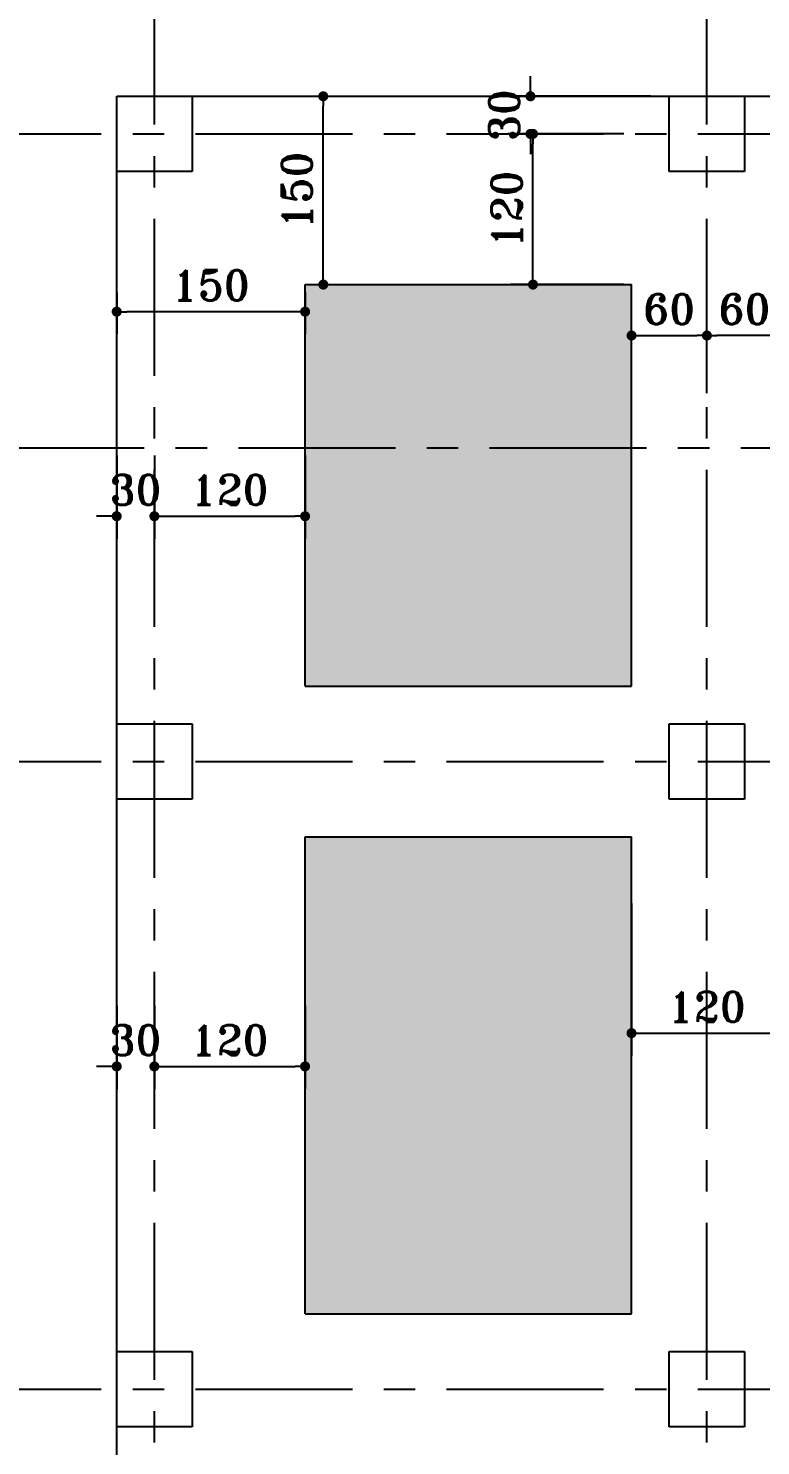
# Model space of a CAD drawing. Header units: inches. Extents: x 460503 to 460688, y 47570 to 48852.
# Drawn here: x 460520.24 to 460526.07, y 48754.14 to 48765.43 of the extents above; entities that cross this region are included whole.
import ezdxf

# ---------------------------------------------------------------- set-up
doc = ezdxf.new("R2010")
doc.units = ezdxf.units.IN
doc.header["$MEASUREMENT"] = 0
doc.linetypes.add('CENTER', pattern=[2, 1.25, -0.25, 0.25, -0.25])
for name, color, linetype in [('3G', 3, 'Continuous'), ('AXE', 1, 'CENTER'), ('DIM', 8, 'Continuous'), ('PY', 4, 'Continuous')]:
    doc.layers.add(name, color=color, linetype=linetype)
doc.styles.add('ROMANT', font='romant')
doc.dimstyles.new('Copy of 1-100', dxfattribs={"dimtxt": 0.24, "dimasz": 0.08, "dimexe": 0.18, "dimexo": 0.0625, "dimgap": 0.09, "dimtad": 1, "dimdec": 0, "dimlfac": 100, "dimdsep": 46, "dimtxsty": 'ROMANT', "dimblk": 'DOT', "dimcen": 0.09, "dimclrd": 1, "dimclre": 1, "dimclrt": 3, "dimadec": 0, "dimazin": 0, "dimtfac": 1, "dimtdec": 0, "dimtix": 1, "dimtofl": 0, "dimtmove": 2, "dimatfit": 3, "dimldrblk": 'DOT', "dimfxl": 1, "dimtolj": 1, "dimarcsym": 0})

# ---------------------------------------------------------------- blocks, each defined once
blk = doc.blocks.new('DOT')
at = {"layer": 'DIM', "color": 0, "linetype": 'ByBlock'}
blk.add_line((-0.5, 0), (-1, 0), dxfattribs=at)
at = {"layer": 'DIM', "color": 0, "linetype": 'ByBlock', "const_width": 0.5}
blk.add_lwpolyline([(-0.25, 0, 1), (0.25, 0, 1)], format="xyb", close=True, dxfattribs=at)
blk = doc.blocks.new('*D47')
at = {"color": 1, "lineweight": -2, "transparency": 16777216}
for p, q in [((460520.944, 48763.325), (460520.944, 48762.992)), ((460522.444, 48763.325), (460522.444, 48762.992)), ((460522.364, 48763.172), (460521.024, 48763.172))]:
    blk.add_line(p, q, dxfattribs=at)
at = {"layer": 'Defpoints', "color": 0, "transparency": 16777216}
for p in [(460520.944, 48763.388), (460522.444, 48763.388), (460520.944, 48763.172)]:
    blk.add_point(p, dxfattribs=at)
at = {"color": 1, "lineweight": -2, "transparency": 16777216, "xscale": 0.08, "yscale": 0.08, "zscale": 0.08, "rotation": 180}
blk.add_blockref('DOT', (460520.944, 48763.172), dxfattribs=at)
at = {"color": 1, "lineweight": -2, "transparency": 16777216, "xscale": 0.08, "yscale": 0.08, "zscale": 0.08}
blk.add_blockref('DOT', (460522.444, 48763.172), dxfattribs=at)
at = {"color": 3, "transparency": 16777216, "insert": (460521.694, 48763.382), "char_height": 0.24, "attachment_point": 5, "style": 'ROMANT'}
blk.add_mtext('\\A1;150', dxfattribs=at)
blk = doc.blocks.new('_Dot')
at = {"layer": 'DIM', "color": 0, "lineweight": -2}
blk.add_line((-0.5, 0), (-1, 0), dxfattribs=at)
at = {"layer": 'DIM', "color": 0, "const_width": 0.5}
blk.add_lwpolyline([(-0.25, 0, 1), (0.25, 0, 1)], format="xyb", close=True, dxfattribs=at)
blk = doc.blocks.new('*D48')
at = {"color": 1, "lineweight": -2, "transparency": 16777216}
for p, q in [((460520.944, 48762.025), (460520.944, 48761.362)), ((460521.244, 48762.025), (460521.244, 48761.362)), ((460520.864, 48761.542), (460520.784, 48761.542)), ((460521.324, 48761.542), (460521.404, 48761.542))]:
    blk.add_line(p, q, dxfattribs=at)
at = {"layer": 'Defpoints', "color": 0, "transparency": 16777216}
for p in [(460520.944, 48762.088), (460521.244, 48762.088), (460521.244, 48761.542)]:
    blk.add_point(p, dxfattribs=at)
at = {"color": 1, "lineweight": -2, "transparency": 16777216, "xscale": 0.08, "yscale": 0.08, "zscale": 0.08}
blk.add_blockref('DOT', (460520.944, 48761.542), dxfattribs=at)
at = {"color": 1, "lineweight": -2, "transparency": 16777216, "xscale": 0.08, "yscale": 0.08, "zscale": 0.08, "rotation": 180}
blk.add_blockref('DOT', (460521.244, 48761.542), dxfattribs=at)
at = {"color": 3, "transparency": 16777216, "insert": (460521.094, 48761.752), "char_height": 0.24, "attachment_point": 5, "style": 'ROMANT'}
blk.add_mtext('\\A1;30', dxfattribs=at)
blk = doc.blocks.new('*D49')
at = {"color": 1, "lineweight": -2, "transparency": 16777216}
for p, q in [((460521.244, 48762.025), (460521.244, 48761.362)), ((460522.444, 48762.025), (460522.444, 48761.362)), ((460521.324, 48761.542), (460522.364, 48761.542))]:
    blk.add_line(p, q, dxfattribs=at)
at = {"layer": 'Defpoints', "color": 0, "transparency": 16777216}
for p in [(460521.244, 48762.088), (460522.444, 48762.088), (460522.444, 48761.542)]:
    blk.add_point(p, dxfattribs=at)
at = {"color": 1, "lineweight": -2, "transparency": 16777216, "xscale": 0.08, "yscale": 0.08, "zscale": 0.08, "rotation": 180}
blk.add_blockref('DOT', (460521.244, 48761.542), dxfattribs=at)
at = {"color": 1, "lineweight": -2, "transparency": 16777216, "xscale": 0.08, "yscale": 0.08, "zscale": 0.08}
blk.add_blockref('DOT', (460522.444, 48761.542), dxfattribs=at)
at = {"color": 3, "transparency": 16777216, "insert": (460521.844, 48761.752), "char_height": 0.24, "attachment_point": 5, "style": 'ROMANT'}
blk.add_mtext('\\A1;120', dxfattribs=at)
blk = doc.blocks.new('*D51')
at = {"color": 1, "lineweight": -2, "transparency": 16777216}
for p, q in [((460520.944, 48757.642), (460520.944, 48756.979)), ((460521.244, 48757.642), (460521.244, 48756.979)), ((460520.864, 48757.159), (460520.784, 48757.159)), ((460521.324, 48757.159), (460521.404, 48757.159))]:
    blk.add_line(p, q, dxfattribs=at)
at = {"layer": 'Defpoints', "color": 0, "transparency": 16777216}
for p in [(460520.944, 48757.704), (460521.244, 48757.704), (460521.244, 48757.159)]:
    blk.add_point(p, dxfattribs=at)
at = {"color": 1, "lineweight": -2, "transparency": 16777216, "xscale": 0.08, "yscale": 0.08, "zscale": 0.08}
blk.add_blockref('DOT', (460520.944, 48757.159), dxfattribs=at)
at = {"color": 1, "lineweight": -2, "transparency": 16777216, "xscale": 0.08, "yscale": 0.08, "zscale": 0.08, "rotation": 180}
blk.add_blockref('DOT', (460521.244, 48757.159), dxfattribs=at)
at = {"color": 3, "transparency": 16777216, "insert": (460521.094, 48757.369), "char_height": 0.24, "attachment_point": 5, "style": 'ROMANT'}
blk.add_mtext('\\A1;30', dxfattribs=at)
blk = doc.blocks.new('*D52')
at = {"color": 1, "lineweight": -2, "transparency": 16777216}
for p, q in [((460521.244, 48757.642), (460521.244, 48756.979)), ((460522.444, 48757.642), (460522.444, 48756.979)), ((460521.324, 48757.159), (460522.364, 48757.159))]:
    blk.add_line(p, q, dxfattribs=at)
at = {"layer": 'Defpoints', "color": 0, "transparency": 16777216}
for p in [(460521.244, 48757.704), (460522.444, 48757.704), (460522.444, 48757.159)]:
    blk.add_point(p, dxfattribs=at)
at = {"color": 1, "lineweight": -2, "transparency": 16777216, "xscale": 0.08, "yscale": 0.08, "zscale": 0.08, "rotation": 180}
blk.add_blockref('DOT', (460521.244, 48757.159), dxfattribs=at)
at = {"color": 1, "lineweight": -2, "transparency": 16777216, "xscale": 0.08, "yscale": 0.08, "zscale": 0.08}
blk.add_blockref('DOT', (460522.444, 48757.159), dxfattribs=at)
at = {"color": 3, "transparency": 16777216, "insert": (460521.844, 48757.369), "char_height": 0.24, "attachment_point": 5, "style": 'ROMANT'}
blk.add_mtext('\\A1;120', dxfattribs=at)
blk = doc.blocks.new('*D62')
at = {"color": 1, "lineweight": -2, "transparency": 16777216}
for p, q in [((460522.507, 48764.888), (460522.769, 48764.888)), ((460522.589, 48763.468), (460522.589, 48764.808)), ((460522.507, 48763.388), (460522.769, 48763.388))]:
    blk.add_line(p, q, dxfattribs=at)
at = {"layer": 'Defpoints', "color": 0, "transparency": 16777216}
for p in [(460522.444, 48764.888), (460522.589, 48764.888), (460522.444, 48763.388)]:
    blk.add_point(p, dxfattribs=at)
at = {"color": 1, "lineweight": -2, "transparency": 16777216, "xscale": 0.08, "yscale": 0.08, "zscale": 0.08}
for p, rotation in [((460522.589, 48764.888), 90), ((460522.589, 48763.388), 270)]:
    blk.add_blockref('DOT', p, dxfattribs=dict(at, rotation=rotation))
at = {"color": 3, "transparency": 16777216, "insert": (460522.379, 48764.138), "char_height": 0.24, "attachment_point": 5, "rotation": 90, "style": 'ROMANT'}
blk.add_mtext('\\A1;150', dxfattribs=at)
blk = doc.blocks.new('*D63')
at = {"color": 1, "lineweight": -2, "transparency": 16777216}
for p, q in [((460524.982, 48764.588), (460524.079, 48764.588)), ((460524.259, 48763.468), (460524.259, 48764.508)), ((460524.982, 48763.388), (460524.079, 48763.388))]:
    blk.add_line(p, q, dxfattribs=at)
at = {"layer": 'Defpoints', "color": 0, "transparency": 16777216}
for p in [(460524.259, 48764.588), (460525.044, 48764.588), (460525.044, 48763.388)]:
    blk.add_point(p, dxfattribs=at)
at = {"color": 1, "lineweight": -2, "transparency": 16777216, "xscale": 0.08, "yscale": 0.08, "zscale": 0.08}
for p, rotation in [((460524.259, 48764.588), 90), ((460524.259, 48763.388), 270)]:
    blk.add_blockref('DOT', p, dxfattribs=dict(at, rotation=rotation))
at = {"color": 3, "transparency": 16777216, "insert": (460524.049, 48763.988), "char_height": 0.24, "attachment_point": 5, "rotation": 90, "style": 'ROMANT'}
blk.add_mtext('\\A1;120', dxfattribs=at)
blk = doc.blocks.new('*D64')
at = {"color": 1, "lineweight": -2, "transparency": 16777216}
for p, q in [((460524.239, 48764.968), (460524.239, 48765.048)), ((460525.197, 48764.888), (460524.059, 48764.888)), ((460524.919, 48764.588), (460524.059, 48764.588)), ((460524.239, 48764.508), (460524.239, 48764.428))]:
    blk.add_line(p, q, dxfattribs=at)
at = {"layer": 'Defpoints', "color": 0, "transparency": 16777216}
for p in [(460524.239, 48764.888), (460525.26, 48764.888), (460524.982, 48764.588)]:
    blk.add_point(p, dxfattribs=at)
at = {"color": 1, "lineweight": -2, "transparency": 16777216, "xscale": 0.08, "yscale": 0.08, "zscale": 0.08}
for p, rotation in [((460524.239, 48764.888), 270), ((460524.239, 48764.588), 90)]:
    blk.add_blockref('DOT', p, dxfattribs=dict(at, rotation=rotation))
at = {"color": 3, "transparency": 16777216, "insert": (460524.029, 48764.738), "char_height": 0.24, "attachment_point": 5, "rotation": 90, "style": 'ROMANT'}
blk.add_mtext('\\A1;30', dxfattribs=at)
blk = doc.blocks.new('*D103')
at = {"color": 1, "lineweight": -2, "transparency": 16777216}
for p, q in [((460525.044, 48762.524), (460525.044, 48763.162)), ((460525.644, 48762.524), (460525.644, 48763.162)), ((460525.124, 48762.982), (460525.564, 48762.982))]:
    blk.add_line(p, q, dxfattribs=at)
at = {"layer": 'Defpoints', "color": 0, "transparency": 16777216}
for p in [(460525.644, 48762.982), (460525.044, 48762.462), (460525.644, 48762.462)]:
    blk.add_point(p, dxfattribs=at)
at = {"color": 1, "lineweight": -2, "transparency": 16777216, "xscale": 0.08, "yscale": 0.08, "zscale": 0.08, "rotation": 180}
blk.add_blockref('DOT', (460525.044, 48762.982), dxfattribs=at)
at = {"color": 1, "lineweight": -2, "transparency": 16777216, "xscale": 0.08, "yscale": 0.08, "zscale": 0.08}
blk.add_blockref('DOT', (460525.644, 48762.982), dxfattribs=at)
at = {"color": 3, "transparency": 16777216, "insert": (460525.344, 48763.192), "char_height": 0.24, "attachment_point": 5, "style": 'ROMANT'}
blk.add_mtext('\\A1;60', dxfattribs=at)
blk = doc.blocks.new('*D104')
at = {"color": 1, "lineweight": -2, "transparency": 16777216}
for p, q in [((460525.644, 48762.524), (460525.644, 48763.162)), ((460526.244, 48762.524), (460526.244, 48763.162)), ((460526.164, 48762.982), (460525.724, 48762.982))]:
    blk.add_line(p, q, dxfattribs=at)
at = {"layer": 'Defpoints', "color": 0, "transparency": 16777216}
for p in [(460525.644, 48762.982), (460525.644, 48762.462), (460526.244, 48762.462)]:
    blk.add_point(p, dxfattribs=at)
at = {"color": 1, "lineweight": -2, "transparency": 16777216, "xscale": 0.08, "yscale": 0.08, "zscale": 0.08, "rotation": 180}
blk.add_blockref('DOT', (460525.644, 48762.982), dxfattribs=at)
at = {"color": 1, "lineweight": -2, "transparency": 16777216, "xscale": 0.08, "yscale": 0.08, "zscale": 0.08}
blk.add_blockref('DOT', (460526.244, 48762.982), dxfattribs=at)
at = {"color": 3, "transparency": 16777216, "insert": (460525.944, 48763.192), "char_height": 0.24, "attachment_point": 5, "style": 'ROMANT'}
blk.add_mtext('\\A1;60', dxfattribs=at)
blk = doc.blocks.new('*D105')
at = {"color": 1, "lineweight": -2, "transparency": 16777216}
for p, q in [((460525.044, 48758.458), (460525.044, 48757.244)), ((460526.244, 48758.458), (460526.244, 48757.244)), ((460525.124, 48757.424), (460526.164, 48757.424))]:
    blk.add_line(p, q, dxfattribs=at)
at = {"layer": 'Defpoints', "color": 0, "transparency": 16777216}
for p in [(460525.044, 48758.521), (460526.244, 48758.521), (460526.244, 48757.424)]:
    blk.add_point(p, dxfattribs=at)
at = {"color": 1, "lineweight": -2, "transparency": 16777216, "xscale": 0.08, "yscale": 0.08, "zscale": 0.08, "rotation": 180}
blk.add_blockref('DOT', (460525.044, 48757.424), dxfattribs=at)
at = {"color": 1, "lineweight": -2, "transparency": 16777216, "xscale": 0.08, "yscale": 0.08, "zscale": 0.08}
blk.add_blockref('DOT', (460526.244, 48757.424), dxfattribs=at)
at = {"color": 3, "transparency": 16777216, "insert": (460525.644, 48757.634), "char_height": 0.24, "attachment_point": 5, "style": 'ROMANT'}
blk.add_mtext('\\A1;120', dxfattribs=at)

msp = doc.modelspace()

# ---------------------------------------------------------------- hatches: boundary and pattern name
h = msp.add_hatch()
h.set_pattern_fill('AR-SAND', color=256, scale=0.25)
h.set_pattern_definition([(37.5, (0, -5.98463), (-0.01574833953, 0.48170594225), [0, -0.38, 0, -0.425, 0, -0.40625]), (7.5, (0, -5.98463), (0.4424441763, 0.7055365163), [0, -0.205, 0, -0.3425, 0, -0.13125]), (327.5, (-0.3075, -5.98463), (0.77853546544, 0.0014147634), [0, -0.125, 0, -0.45, 0, -0.5875]), (317.5, (-0.3075, -5.98463), (0.7515316511, 0.2194188912), [0, -0.0625, 0, -0.295, 0, -0.3375])])
h.paths.add_polyline_path([(460522.4440953, 48763.38777606), (460522.4440953, 48762.08777606), (460525.0440953, 48762.08777606), (460525.0440953, 48763.38777606)])
h.paths.add_polyline_path([(460522.4440953, 48762.08777606), (460522.4440953, 48760.18777606), (460525.0440953, 48760.18777606), (460525.0440953, 48762.08777606)])
h.paths.add_polyline_path([(460525.0440953, 48758.98777606), (460522.4440953, 48758.98777606), (460522.4440953, 48755.18777606), (460525.0440953, 48755.18777606)])
h.paths.add_polyline_path([(460529.44409529, 48758.98777606), (460526.2440953, 48758.98777606), (460526.2440953, 48755.18777606), (460529.44409529, 48755.18777606)])
h.paths.add_polyline_path([(460530.64409529, 48755.18777606), (460533.8440953, 48755.18777606), (460533.8440953, 48758.98777606), (460530.64409529, 48758.98777606)])
h.paths.add_polyline_path([(460535.0440953, 48755.18777606), (460538.2440953, 48755.18777606), (460538.2440953, 48758.98777606), (460535.0440953, 48758.98777606)])
h.paths.add_polyline_path([(460539.4440953, 48755.18777606), (460542.0440953, 48755.18777606), (460542.0440953, 48758.98777606), (460539.4440953, 48758.98777606)])
h.paths.add_polyline_path([(460539.4440953, 48750.33777606), (460542.0440953, 48750.33777606), (460542.0440953, 48753.98777606), (460539.4440953, 48753.98777606)])
h.paths.add_polyline_path([(460538.2440953, 48753.98777606), (460535.0440953, 48753.98777606), (460535.0440953, 48750.33777606), (460538.2440953, 48750.33777606)])
h.paths.add_polyline_path([(460533.8440953, 48753.98777606), (460530.64409529, 48753.98777606), (460530.64409529, 48750.33777606), (460533.8440953, 48750.33777606)])
h.paths.add_polyline_path([(460529.44409529, 48753.98777606), (460526.2440953, 48753.98777606), (460526.2440953, 48750.33777606), (460529.44409529, 48750.33777606)])
h.paths.add_polyline_path([(460525.0440953, 48752.83777606), (460525.0440953, 48753.98777606), (460522.4440953, 48753.98777606), (460522.4440953, 48752.83777606)])
h.paths.add_polyline_path([(460522.4440953, 48745.48777591), (460525.0440953, 48745.48777591), (460525.0440953, 48748.83777606), (460522.4440953, 48748.83777606)])
h.paths.add_polyline_path([(460526.2440953, 48745.48777591), (460529.44409529, 48745.48777591), (460529.44409529, 48748.83777606), (460526.2440953, 48748.83777606)])

# ---------------------------------------------------------------- linework, layer by layer
at = {"layer": '3G'}
for p, q in [((460520.9440953, 48764.88777606), (460521.5440953, 48764.88777606)), ((460520.9440953, 48764.28777606), (460520.9440953, 48764.88777606)), ((460521.5440953, 48764.88777606), (460521.5440953, 48764.28777606)), ((460525.3440953, 48764.88777606), (460525.9440953, 48764.88777606)), ((460525.3440953, 48764.28777606), (460525.3440953, 48764.88777606)), ((460525.9440953, 48764.88777606), (460525.9440953, 48764.28777606)), ((460521.5440953, 48764.28777606), (460520.9440953, 48764.28777606)), ((460525.9440953, 48764.28777606), (460525.3440953, 48764.28777606)), ((460520.9440953, 48759.88777606), (460521.5440953, 48759.88777606)), ((460520.9440953, 48759.28777606), (460520.9440953, 48759.88777606)), ((460521.5440953, 48759.88777606), (460521.5440953, 48759.28777606)), ((460525.3440953, 48759.88777606), (460525.9440953, 48759.88777606)), ((460525.3440953, 48759.28777606), (460525.3440953, 48759.88777606)), ((460525.9440953, 48759.88777606), (460525.9440953, 48759.28777606)), ((460521.5440953, 48759.28777606), (460520.9440953, 48759.28777606)), ((460525.9440953, 48759.28777606), (460525.3440953, 48759.28777606)), ((460520.9440953, 48754.88777606), (460521.5440953, 48754.88777606)), ((460520.9440953, 48754.28777606), (460520.9440953, 48754.88777606)), ((460521.5440953, 48754.88777606), (460521.5440953, 48754.28777606)), ((460525.3440953, 48754.88777606), (460525.9440953, 48754.88777606)), ((460525.3440953, 48754.28777606), (460525.3440953, 48754.88777606)), ((460525.9440953, 48754.88777606), (460525.9440953, 48754.28777606)), ((460521.5440953, 48754.28777606), (460520.9440953, 48754.28777606)), ((460525.9440953, 48754.28777606), (460525.3440953, 48754.28777606))]:
    msp.add_line(p, q, dxfattribs=at)
at = {"layer": 'AXE'}
for p, q in [((460521.2440953, 48742.6619874), (460521.2440953, 48768.15749496)), ((460525.6440953, 48742.6619874), (460525.6440953, 48768.15749496)), ((460515.57160297, 48764.58777606), (460546.02512949, 48764.58777606)), ((460519.91335067, 48762.08777606), (460545.91835844, 48762.08777606)), ((460515.57156963, 48759.58777606), (460546.02509615, 48759.58777606)), ((460515.57156963, 48754.58777606), (460546.02509615, 48754.58777606))]:
    msp.add_line(p, q, dxfattribs=at)
at = {"layer": 'PY'}
for p, q in [((460520.9440953, 48744.28777591), (460520.9440953, 48764.88777606)), ((460520.9440953, 48764.88777606), (460543.5440953, 48764.88777606)), ((460522.4440953, 48760.18777606), (460522.4440953, 48763.38777606)), ((460522.4440953, 48763.38777606), (460525.0440953, 48763.38777606)), ((460525.0440953, 48760.18777606), (460525.0440953, 48763.38777606)), ((460522.4440953, 48760.18777606), (460525.0440953, 48760.18777606)), ((460522.4440953, 48755.18777606), (460522.4440953, 48758.98777606)), ((460522.4440953, 48758.98777606), (460525.0440953, 48758.98777606)), ((460525.0440953, 48755.18777606), (460525.0440953, 48758.98777606)), ((460522.4440953, 48755.18777606), (460525.0440953, 48755.18777606))]:
    msp.add_line(p, q, dxfattribs=at)

# ---------------------------------------------------------------- dimensions: what is measured, and where the dimension line sits
for base, p1, p2, picture, middle in [((460524.23906958, 48764.88777606), (460524.98159531, 48764.58777606), (460525.2597336, 48764.88777606), '*D64', (460524.02906958, 48764.73777606)), ((460522.58930197, 48764.88777606), (460522.4440953, 48763.38777606), (460522.4440953, 48764.88777606), '*D62', (460522.37930197, 48764.13777606)), ((460524.25906958, 48764.58777606), (460525.0440953, 48763.38777606), (460525.0440953, 48764.58777606), '*D63', (460524.04906958, 48763.98777606))]:
    dim = msp.add_linear_dim(base=base, p1=p1, p2=p2, angle=90, dimstyle='Copy of 1-100')
    dim.commit()
    dim.dimension.update_dxf_attribs({"geometry": picture, "text_midpoint": middle})
for base, p1, p2, picture, middle in [((460520.9440953, 48763.17230062), (460522.4440953, 48763.38777606), (460520.9440953, 48763.38777606), '*D47', (460521.6940953, 48763.38230062)), ((460525.6440953, 48762.98175031), (460525.0440953, 48762.46187435), (460525.6440953, 48762.46187435), '*D103', (460525.3440953, 48763.19175031)), ((460525.6440953, 48762.98175031), (460526.2440953, 48762.46187435), (460525.6440953, 48762.46187435), '*D104', (460525.9440953, 48763.19175031)), ((460521.2440953, 48761.54243082), (460520.9440953, 48762.08777606), (460521.2440953, 48762.08777606), '*D48', (460521.0940953, 48761.75243082)), ((460522.4440953, 48761.54243082), (460521.2440953, 48762.08777606), (460522.4440953, 48762.08777606), '*D49', (460521.8440953, 48761.75243082)), ((460526.2440953, 48757.42388546), (460525.0440953, 48758.52060884), (460526.2440953, 48758.52060884), '*D105', (460525.6440953, 48757.63388546)), ((460521.2440953, 48757.15891729), (460520.9440953, 48757.70426252), (460521.2440953, 48757.70426252), '*D51', (460521.0940953, 48757.36891729)), ((460522.4440953, 48757.15891729), (460521.2440953, 48757.70426252), (460522.4440953, 48757.70426252), '*D52', (460521.8440953, 48757.36891729))]:
    dim = msp.add_linear_dim(base=base, p1=p1, p2=p2, dimstyle='Copy of 1-100')
    dim.commit()
    dim.dimension.update_dxf_attribs({"geometry": picture, "text_midpoint": middle})

doc.saveas('drawing.dxf')
